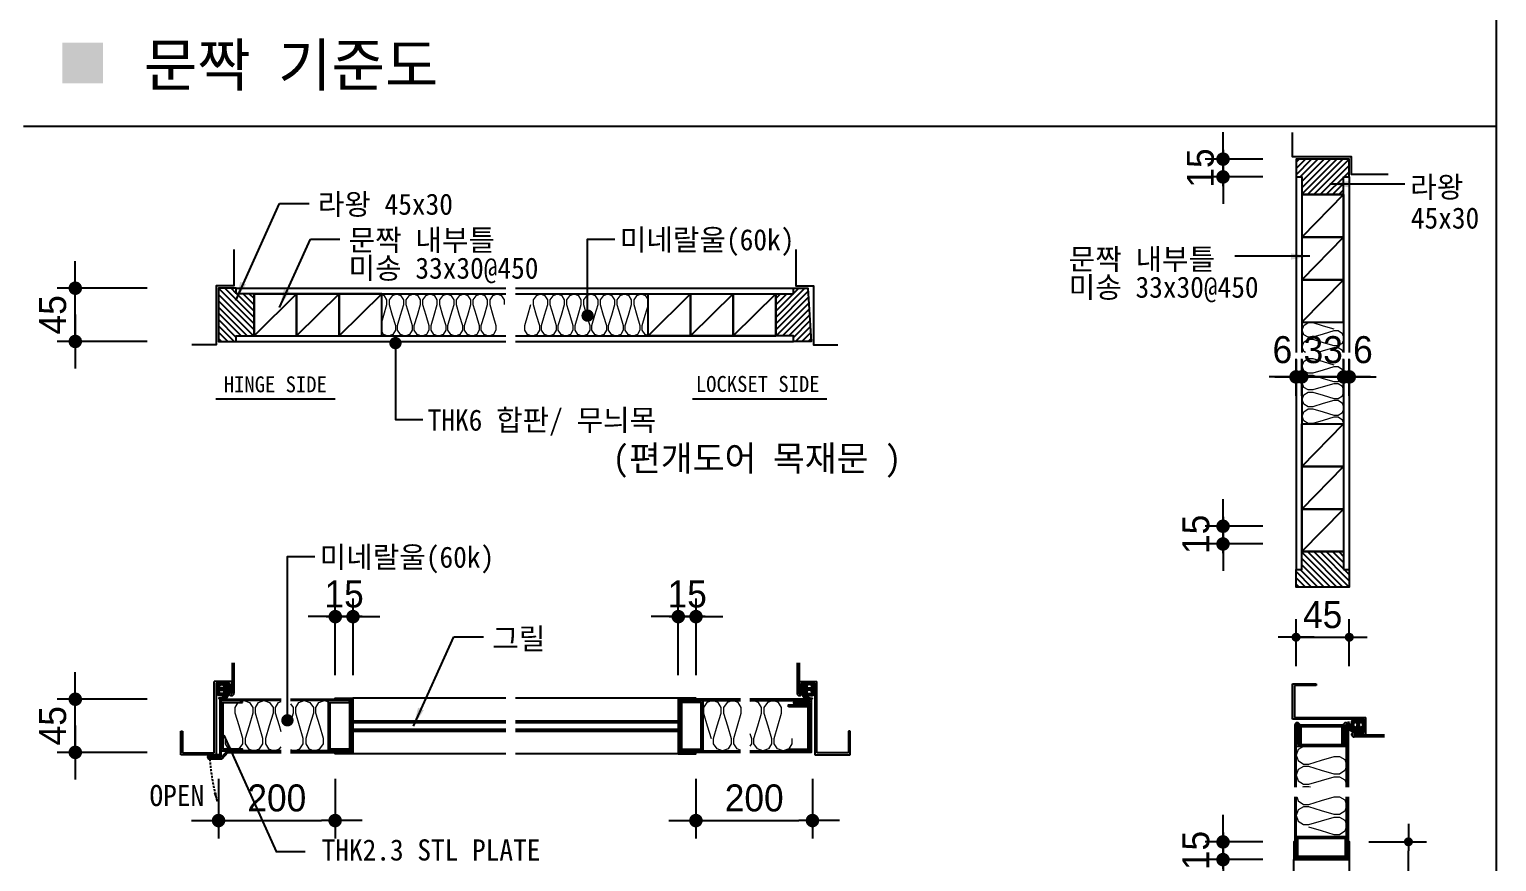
# Model space of a CAD drawing. Header units: millimetres. Extents: x 3752 to 81841, y 4485 to 53170.
# Drawn here: x 41507 to 57823, y 14170 to 23421 of the extents above; entities that cross this region are included whole.
import ezdxf
from ezdxf.enums import TextEntityAlignment as Align

# ---------------------------------------------------------------- set-up
doc = ezdxf.new("R2010")
doc.units = ezdxf.units.MM
doc.header["$LTSCALE"] = 50
doc.linetypes.add('DASHED', pattern=[0.75, 0.5, -0.25])
for name, color, linetype in [('A-DIMS', 7, 'Continuous'), ('A-DWXM-DOOR', 4, 'Continuous'), ('A-ELEV-LIN3', 8, 'Continuous'), ('A-MKXS-LEAD', 7, 'Continuous'), ('A-XXXX-HATC', 8, 'Continuous'), ('A-XXXX-STL', 3, 'Continuous'), ('A-XXXX-SYMB', 7, 'Continuous'), ('A-XXXX-TABL', 7, 'Continuous'), ('A-XXXX-TXT2', 3, 'Continuous')]:
    doc.layers.add(name, color=color, linetype=linetype)
doc.layers.add('A-XXXX-INSL2', color=8, linetype='Continuous', lineweight=18)
doc.styles.add('돋움', font='')
doc.styles.add('돋움3', font='', dxfattribs={"width": 0.8})
doc.styles.add('돋움체', font='')
doc.styles.get('돋움').set_extended_font_data('Dotum')
doc.styles.get('돋움3').set_extended_font_data('Dotum')
doc.styles.get('돋움체').set_extended_font_data('DotumChe')
doc.dimstyles.new('CDIM', dxfattribs={"dimscale": 100, "dimtxt": 3, "dimasz": 1, "dimexe": 2, "dimexo": 1, "dimgap": 1, "dimtad": 1, "dimdec": 0, "dimrnd": 0.5, "dimzin": 0, "dimdsep": 32, "dimtxsty": '돋움3', "dimblk1": '_CIDOT', "dimblk2": '_CIDOT', "dimsah": 1, "dimcen": 5.5, "dimclrd": 2, "dimclre": 2, "dimclrt": 7, "dimadec": 0, "dimazin": 0, "dimtfac": 1, "dimtdec": 0, "dimtix": 1, "dimtmove": 2, "dimatfit": 1, "dimldrblk": 'DOT', "dimfxl": 1, "dimtolj": 1, "dimtzin": 0, "dimlwd": -1, "dimarcsym": 0})

# ---------------------------------------------------------------- blocks, each defined once
blk = doc.blocks.new('GASKET')
h = blk.add_hatch()
h.set_pattern_fill('ANSI37', color=256, scale=50, style=0)
h.set_pattern_definition([(315, (-150937.963, 13942.2266), (-4.64038825, -4.64038825), []), (225, (-150937.963, 13942.2266), (-4.64038825, 4.64038825), [])])
h.paths.add_polyline_path([(99, -69, 0.470403), (133, 23, -0.379165), (99, -25, 0.267404), (102, 36, 0.292763), (92, 42), (10, 42, 0.414214), (-1, 31), (-1, -67, 0.443543), (11, -77)])
edge = h.paths.add_edge_path(flags=16)
edge.add_ellipse((76, -6), major_axis=(0, 22.8), ratio=0.667106, start_angle=0, end_angle=360, ccw=False)
edge = h.paths.add_edge_path(flags=16)
edge.add_ellipse((26, -6), major_axis=(0, 22.8), ratio=0.667106, start_angle=0, end_angle=360, ccw=False)
for p, q in [((-1, -67), (-1, 31)), ((10, 42), (92, 42)), ((99, -69), (11, -77))]:
    blk.add_line(p, q)
for centre, radius, start, end in [((10, 31), 10.5, 90, 180), ((92, 31), 10.5, 24.7276, 90), ((48, 8), 60.9, 327.0657, 26.9492), ((89, 18), 44.4, 283.0272, 6.087), ((78, -9), 63.3, 289.1222, 29.8919), ((10, -67), 10.5, 180, 275.6774)]:
    blk.add_arc(centre, radius, start, end)
at = {"extrusion": (0, 0, -1)}
for centre in [(26, -6), (76, -6)]:
    blk.add_ellipse(centre, major_axis=(0, 22.8), ratio=0.667106, start_param=3.141593, end_param=9.424778, dxfattribs=at)
blk = doc.blocks.new('_CIDOT')
at = {"color": 0, "linetype": 'ByBlock'}
blk.add_line((2, 0), (-1, 0), dxfattribs=at)
at = {"color": 0, "linetype": 'ByBlock', "const_width": 0.5}
blk.add_lwpolyline([(-0.25, 0, 1), (0.25, 0, 1)], format="xyb", close=True, dxfattribs=at)
blk = doc.blocks.new('*D140')
at = {"layer": 'A-DIMS', "transparency": 16777216}
for p, q in [((42018, 20694), (42018, 20844)), ((42018, 19952), (42018, 20544)), ((42018, 19802), (42018, 19652))]:
    blk.add_line(p, q, dxfattribs=at)
at = {"layer": 'A-DIMS', "lineweight": -2, "transparency": 16777216}
for p, q in [((42818, 20544), (41818, 20544)), ((42818, 19952), (41818, 19952))]:
    blk.add_line(p, q, dxfattribs=at)
at = {"layer": 'A-DIMS', "transparency": 16777216, "xscale": 150, "yscale": 150, "zscale": 150}
for p, rotation in [((42018, 20544), 270), ((42018, 19952), 90)]:
    blk.add_blockref('_CIDOT', p, dxfattribs=dict(at, rotation=rotation))
at = {"layer": 'A-DIMS', "color": 3, "transparency": 16777216, "insert": (41768, 20248), "char_height": 300, "attachment_point": 5, "rotation": 90, "style": '돋움'}
blk.add_mtext('\\A1;45', dxfattribs=at)
blk = doc.blocks.new('_Dot')
at = {"color": 0, "linetype": 'ByBlock', "lineweight": -2}
blk.add_line((-0.5, 0), (-1, 0), dxfattribs=at)
at = {"color": 0, "linetype": 'ByBlock', "const_width": 0.5}
blk.add_lwpolyline([(-0.25, 0, 1), (0.25, 0, 1)], format="xyb", close=True, dxfattribs=at)
blk = doc.blocks.new('*D141')
at = {"layer": 'A-DIMS', "transparency": 16777216}
for p, q in [((54780, 22129), (54780, 22279)), ((54780, 21781), (54780, 21979)), ((54780, 21631), (54780, 21481))]:
    blk.add_line(p, q, dxfattribs=at)
at = {"layer": 'A-DIMS', "lineweight": -2, "transparency": 16777216}
for p, q in [((55222, 21979), (54580, 21979)), ((55222, 21781), (54580, 21781))]:
    blk.add_line(p, q, dxfattribs=at)
at = {"layer": 'A-DIMS', "transparency": 16777216, "xscale": 150, "yscale": 150, "zscale": 150}
for p, rotation in [((54780, 21979), 270), ((54780, 21781), 90)]:
    blk.add_blockref('_CIDOT', p, dxfattribs=dict(at, rotation=rotation))
at = {"layer": 'A-DIMS', "color": 3, "transparency": 16777216, "insert": (54530, 21880), "char_height": 300, "attachment_point": 5, "rotation": 90, "style": '돋움'}
blk.add_mtext('\\A1;15', dxfattribs=at)
blk = doc.blocks.new('*D142')
at = {"layer": 'A-DIMS', "transparency": 16777216}
for p, q in [((54780, 18048), (54780, 18198)), ((54780, 17701), (54780, 17898)), ((54780, 17551), (54780, 17401))]:
    blk.add_line(p, q, dxfattribs=at)
at = {"layer": 'A-DIMS', "lineweight": -2, "transparency": 16777216}
for p, q in [((55222, 17898), (54580, 17898)), ((55222, 17701), (54580, 17701))]:
    blk.add_line(p, q, dxfattribs=at)
at = {"layer": 'A-DIMS', "transparency": 16777216, "xscale": 150, "yscale": 150, "zscale": 150}
for p, rotation in [((54780, 17898), 270), ((54780, 17701), 90)]:
    blk.add_blockref('_CIDOT', p, dxfattribs=dict(at, rotation=rotation))
at = {"layer": 'A-DIMS', "color": 3, "transparency": 16777216, "insert": (54479, 17808), "char_height": 300, "attachment_point": 5, "rotation": 90, "style": '돋움'}
blk.add_mtext('\\A1;15', dxfattribs=at)
blk = doc.blocks.new('*D143')
at = {"layer": 'A-DIMS', "lineweight": -2, "transparency": 16777216}
for p, q in [((56121, 19347), (56121, 19758)), ((56184, 19347), (56184, 19758))]:
    blk.add_line(p, q, dxfattribs=at)
at = {"layer": 'A-DIMS', "transparency": 16777216}
for p, q in [((55971, 19558), (55821, 19558)), ((56184, 19558), (56121, 19558)), ((56334, 19558), (56484, 19558))]:
    blk.add_line(p, q, dxfattribs=at)
at = {"layer": 'A-DIMS', "transparency": 16777216, "xscale": 150, "yscale": 150, "zscale": 150, "rotation": 180}
blk.add_blockref('_CIDOT', (56184, 19558), dxfattribs=at)
at = {"layer": 'A-DIMS', "transparency": 16777216, "xscale": 150, "yscale": 150, "zscale": 150}
blk.add_blockref('_CIDOT', (56121, 19558), dxfattribs=at)
at = {"layer": 'A-DIMS', "color": 3, "transparency": 16777216, "insert": (56336, 19859), "char_height": 300, "attachment_point": 5, "style": '돋움'}
blk.add_mtext('\\A1;6', dxfattribs=at)
blk = doc.blocks.new('*D144')
at = {"layer": 'A-DIMS', "lineweight": -2, "transparency": 16777216}
for p, q in [((55655, 19347), (55655, 19758)), ((56121, 19347), (56121, 19758))]:
    blk.add_line(p, q, dxfattribs=at)
at = {"layer": 'A-DIMS', "transparency": 16777216}
for p, q in [((55505, 19558), (55355, 19558)), ((56121, 19558), (55655, 19558)), ((56271, 19558), (56421, 19558))]:
    blk.add_line(p, q, dxfattribs=at)
at = {"layer": 'A-DIMS', "transparency": 16777216, "xscale": 150, "yscale": 150, "zscale": 150}
blk.add_blockref('_CIDOT', (55655, 19558), dxfattribs=at)
at = {"layer": 'A-DIMS', "transparency": 16777216, "xscale": 150, "yscale": 150, "zscale": 150, "rotation": 180}
blk.add_blockref('_CIDOT', (56121, 19558), dxfattribs=at)
at = {"layer": 'A-DIMS', "color": 3, "transparency": 16777216, "insert": (55894, 19859), "char_height": 300, "attachment_point": 5, "style": '돋움'}
blk.add_mtext('\\A1;33', dxfattribs=at)
blk = doc.blocks.new('*D145')
at = {"layer": 'A-DIMS', "lineweight": -2, "transparency": 16777216}
for p, q in [((55592, 19347), (55592, 19758)), ((55655, 19347), (55655, 19758))]:
    blk.add_line(p, q, dxfattribs=at)
at = {"layer": 'A-DIMS', "transparency": 16777216}
for p, q in [((55442, 19558), (55292, 19558)), ((55592, 19558), (55655, 19558)), ((55805, 19558), (55955, 19558))]:
    blk.add_line(p, q, dxfattribs=at)
at = {"layer": 'A-DIMS', "transparency": 16777216, "xscale": 150, "yscale": 150, "zscale": 150, "rotation": 180}
blk.add_blockref('_CIDOT', (55655, 19558), dxfattribs=at)
at = {"layer": 'A-DIMS', "transparency": 16777216, "xscale": 150, "yscale": 150, "zscale": 150}
blk.add_blockref('_CIDOT', (55592, 19558), dxfattribs=at)
at = {"layer": 'A-DIMS', "color": 3, "transparency": 16777216, "insert": (55440, 19859), "char_height": 300, "attachment_point": 5, "style": '돋움'}
blk.add_mtext('\\A1;6', dxfattribs=at)
blk = doc.blocks.new('*D149')
at = {"layer": 'A-DIMS', "transparency": 16777216}
for p, q in [((42018, 16125), (42018, 16275)), ((42018, 15384), (42018, 15975)), ((42018, 15234), (42018, 15084))]:
    blk.add_line(p, q, dxfattribs=at)
at = {"layer": 'A-DIMS', "lineweight": -2, "transparency": 16777216}
for p, q in [((42818, 15975), (41818, 15975)), ((42818, 15384), (41818, 15384))]:
    blk.add_line(p, q, dxfattribs=at)
at = {"layer": 'A-DIMS', "transparency": 16777216, "xscale": 150, "yscale": 150, "zscale": 150}
for p, rotation in [((42018, 15975), 270), ((42018, 15384), 90)]:
    blk.add_blockref('_CIDOT', p, dxfattribs=dict(at, rotation=rotation))
at = {"layer": 'A-DIMS', "color": 3, "transparency": 16777216, "insert": (41768, 15680), "char_height": 300, "attachment_point": 5, "rotation": 90, "style": '돋움'}
blk.add_mtext('\\A1;45', dxfattribs=at)
blk = doc.blocks.new('*D150')
at = {"layer": 'A-DIMS', "lineweight": -2, "transparency": 16777216}
for p, q in [((44909, 16241), (44909, 17093)), ((45106, 16241), (45106, 17093))]:
    blk.add_line(p, q, dxfattribs=at)
at = {"layer": 'A-DIMS', "transparency": 16777216}
for p, q in [((44759, 16893), (44609, 16893)), ((44909, 16893), (45106, 16893)), ((45256, 16893), (45406, 16893))]:
    blk.add_line(p, q, dxfattribs=at)
at = {"layer": 'A-DIMS', "transparency": 16777216, "xscale": 150, "yscale": 150, "zscale": 150}
blk.add_blockref('_CIDOT', (44909, 16893), dxfattribs=at)
at = {"layer": 'A-DIMS', "transparency": 16777216, "xscale": 150, "yscale": 150, "zscale": 150, "rotation": 180}
blk.add_blockref('_CIDOT', (45106, 16893), dxfattribs=at)
at = {"layer": 'A-DIMS', "color": 3, "transparency": 16777216, "insert": (45007, 17143), "char_height": 300, "attachment_point": 5, "style": '돋움'}
blk.add_mtext('\\A1;15', dxfattribs=at)
blk = doc.blocks.new('*D151')
at = {"layer": 'A-DIMS', "lineweight": -2, "transparency": 16777216}
for p, q in [((48723, 16241), (48723, 17093)), ((48920, 16241), (48920, 17093))]:
    blk.add_line(p, q, dxfattribs=at)
at = {"layer": 'A-DIMS', "transparency": 16777216}
for p, q in [((48573, 16893), (48423, 16893)), ((48723, 16893), (48920, 16893)), ((49070, 16893), (49220, 16893))]:
    blk.add_line(p, q, dxfattribs=at)
at = {"layer": 'A-DIMS', "transparency": 16777216, "xscale": 150, "yscale": 150, "zscale": 150}
blk.add_blockref('_CIDOT', (48723, 16893), dxfattribs=at)
at = {"layer": 'A-DIMS', "transparency": 16777216, "xscale": 150, "yscale": 150, "zscale": 150, "rotation": 180}
blk.add_blockref('_CIDOT', (48920, 16893), dxfattribs=at)
at = {"layer": 'A-DIMS', "color": 3, "transparency": 16777216, "insert": (48822, 17143), "char_height": 300, "attachment_point": 5, "style": '돋움'}
blk.add_mtext('\\A1;15', dxfattribs=at)
blk = doc.blocks.new('*D152')
at = {"layer": 'A-DIMS', "lineweight": -2, "transparency": 16777216}
for p, q in [((43611, 15089), (43611, 14426)), ((44907, 15089), (44907, 14426))]:
    blk.add_line(p, q, dxfattribs=at)
at = {"layer": 'A-DIMS', "transparency": 16777216}
blk.add_line((43761, 14626), (44757, 14626), dxfattribs=at)
at = {"layer": 'A-DIMS', "transparency": 16777216, "xscale": 150, "yscale": 150, "zscale": 150, "rotation": 180}
blk.add_blockref('_CIDOT', (43611, 14626), dxfattribs=at)
at = {"layer": 'A-DIMS', "transparency": 16777216, "xscale": 150, "yscale": 150, "zscale": 150}
blk.add_blockref('_CIDOT', (44907, 14626), dxfattribs=at)
at = {"layer": 'A-DIMS', "color": 3, "transparency": 16777216, "insert": (44259, 14876), "char_height": 300, "attachment_point": 5, "style": '돋움'}
blk.add_mtext('\\A1;200', dxfattribs=at)
blk = doc.blocks.new('*D153')
at = {"layer": 'A-DIMS', "lineweight": -2, "transparency": 16777216}
for p, q in [((48919, 15089), (48919, 14426)), ((50215, 15089), (50215, 14426))]:
    blk.add_line(p, q, dxfattribs=at)
at = {"layer": 'A-DIMS', "transparency": 16777216}
blk.add_line((49069, 14626), (50065, 14626), dxfattribs=at)
at = {"layer": 'A-DIMS', "transparency": 16777216, "xscale": 150, "yscale": 150, "zscale": 150, "rotation": 180}
blk.add_blockref('_CIDOT', (48919, 14626), dxfattribs=at)
at = {"layer": 'A-DIMS', "transparency": 16777216, "xscale": 150, "yscale": 150, "zscale": 150}
blk.add_blockref('_CIDOT', (50215, 14626), dxfattribs=at)
at = {"layer": 'A-DIMS', "color": 3, "transparency": 16777216, "insert": (49567, 14876), "char_height": 300, "attachment_point": 5, "style": '돋움'}
blk.add_mtext('\\A1;200', dxfattribs=at)
blk = doc.blocks.new('*D154')
at = {"layer": 'A-DIMS', "transparency": 16777216}
for p, q in [((54780, 14539), (54780, 14689)), ((54780, 14192), (54780, 14389)), ((54780, 14042), (54780, 13892))]:
    blk.add_line(p, q, dxfattribs=at)
at = {"layer": 'A-DIMS', "lineweight": -2, "transparency": 16777216}
for p, q in [((55222, 14389), (54580, 14389)), ((55222, 14192), (54580, 14192))]:
    blk.add_line(p, q, dxfattribs=at)
at = {"layer": 'A-DIMS', "transparency": 16777216, "xscale": 150, "yscale": 150, "zscale": 150}
for p, rotation in [((54780, 14389), 270), ((54780, 14192), 90)]:
    blk.add_blockref('_CIDOT', p, dxfattribs=dict(at, rotation=rotation))
at = {"layer": 'A-DIMS', "color": 3, "transparency": 16777216, "insert": (54479, 14293), "char_height": 300, "attachment_point": 5, "rotation": 90, "style": '돋움'}
blk.add_mtext('\\A1;15', dxfattribs=at)
blk = doc.blocks.new('*D156')
at = {"layer": 'A-DIMS', "lineweight": -2, "transparency": 16777216}
for p, q in [((56400, 14390), (57042, 14390)), ((56400, 12568), (57042, 12568))]:
    blk.add_line(p, q, dxfattribs=at)
at = {"layer": 'A-DIMS', "transparency": 16777216}
blk.add_line((56842, 12668), (56842, 14290), dxfattribs=at)
at = {"layer": 'A-DIMS', "transparency": 16777216, "xscale": 100, "yscale": 100, "zscale": 100}
for p, rotation in [((56842, 14390), 90), ((56842, 12568), 270)]:
    blk.add_blockref('_CIDOT', p, dxfattribs=dict(at, rotation=rotation))
at = {"layer": 'A-DIMS', "color": 3, "transparency": 16777216, "insert": (56592, 13479), "char_height": 300, "attachment_point": 5, "rotation": 90, "style": '돋움'}
blk.add_mtext('\\A1;300', dxfattribs=at)
blk = doc.blocks.new('*D161')
at = {"layer": 'A-DIMS', "lineweight": -2, "transparency": 16777216}
for p, q in [((55592, 16341), (55592, 16864)), ((56184, 16341), (56184, 16864))]:
    blk.add_line(p, q, dxfattribs=at)
at = {"layer": 'A-DIMS', "transparency": 16777216}
for p, q in [((55492, 16664), (55392, 16664)), ((55592, 16664), (56184, 16664)), ((56284, 16664), (56384, 16664))]:
    blk.add_line(p, q, dxfattribs=at)
at = {"layer": 'A-DIMS', "transparency": 16777216, "xscale": 100, "yscale": 100, "zscale": 100}
blk.add_blockref('_CIDOT', (55592, 16664), dxfattribs=at)
at = {"layer": 'A-DIMS', "transparency": 16777216, "xscale": 100, "yscale": 100, "zscale": 100, "rotation": 180}
blk.add_blockref('_CIDOT', (56184, 16664), dxfattribs=at)
at = {"layer": 'A-DIMS', "color": 3, "transparency": 16777216, "insert": (55888, 16914), "char_height": 300, "attachment_point": 5, "style": '돋움'}
blk.add_mtext('\\A1;45', dxfattribs=at)

msp = doc.modelspace()

# ---------------------------------------------------------------- linework, layer by layer
at = {"layer": 'A-DWXM-DOOR'}
for p, q in [((55592.2, 21781.4), (55592.2, 19829.7)), ((56183.6, 21781.4), (56183.6, 19829.7)), ((55655.3, 21584.2), (55655.3, 19829.7)), ((56120.5, 21584.2), (56120.5, 19829.7)), ((43808.3, 20543.5), (46806.1, 20543.5)), ((44005.4, 20480.5), (46806.1, 20480.5)), ((46911.2, 20543.5), (50004, 20543.5)), ((46911.2, 20480.5), (49806.9, 20480.5)), ((43808.3, 19952.1), (46806.1, 19952.1)), ((44005.4, 20015.2), (46806.1, 20015.2)), ((46911.2, 20015.2), (49806.9, 20015.2)), ((46911.2, 19952.1), (50004, 19952.1)), ((55592.2, 19752.5), (55592.2, 17418.3)), ((55655.3, 19752.5), (55655.3, 17615.5)), ((56120.5, 19752.5), (56120.5, 17615.5)), ((56183.6, 19752.5), (56183.6, 17418.3)), ((43761, 16380.3), (43761, 16042.6)), ((43782, 16380.3), (43782, 16042.7)), ((50044.4, 16380.3), (50044.4, 16042.7)), ((50065.5, 16380.3), (50065.5, 16042.6)), ((43749, 16172.6), (43563.8, 16172.6)), ((43563.8, 15378.8), (43563.8, 16172.6)), ((43584.8, 16152.9), (43584.8, 15357.7)), ((43725.9, 16152.9), (43584.8, 16152.9)), ((43759.4, 16161.1), (43747.6, 16042.5)), ((50067, 16161.1), (50078.8, 16042.5)), ((50077.4, 16172.6), (50262.6, 16172.6)), ((50100.6, 16152.9), (50241.6, 16152.9)), ((50241.6, 16152.9), (50241.6, 15357.7)), ((50262.6, 15378.8), (50262.6, 16172.6)), ((43736.3, 16141.3), (43726.5, 16042.5)), ((50090.1, 16141.3), (50100, 16042.5)), ((55552.7, 15752.5), (55552.7, 16146.8)), ((55552.7, 16146.8), (55815.6, 16146.8)), ((55815.6, 16125.8), (55573.8, 16125.8)), ((55573.8, 16125.8), (55573.8, 15773.5)), ((55815.6, 16146.8), (55815.6, 16125.8)), ((43624.3, 15975.5), (44306.8, 15975.5)), ((44306.8, 15959.7), (43640, 15959.7)), ((43640, 15326.2), (43640, 15959.7)), ((44411.9, 15975.5), (45087.4, 15975.5)), ((45087.4, 15959.7), (44411.9, 15959.7)), ((49414.5, 15975.5), (48739, 15975.5)), ((48739, 15959.7), (49414.5, 15959.7)), ((50202.2, 15975.5), (49519.6, 15975.5)), ((49519.6, 15959.7), (50186.4, 15959.7)), ((50028.7, 15943.9), (50186.4, 15943.9)), ((50028.7, 15928.1), (50202.2, 15928.1)), ((50028.7, 15912.4), (50186.4, 15912.4)), ((50186.4, 15943.9), (50186.4, 15959.7)), ((50186.4, 15399.8), (50186.4, 15912.4)), ((45103.2, 15736), (46806.1, 15736)), ((45103.2, 15715), (46806.1, 15715)), ((46911.2, 15736), (48723.3, 15736)), ((46911.2, 15715), (48723.3, 15715)), ((56347.9, 15752.5), (55552.7, 15752.5)), ((55573.8, 15773.5), (56367.6, 15773.5)), ((55579, 15686.8), (55579, 14996.4)), ((55594.8, 14996.4), (55594.8, 15686.8)), ((55615.8, 15471.3), (55615.8, 15686.8)), ((55631.6, 15686.8), (55631.6, 15471.3)), ((56117.9, 15686.8), (56117.9, 15471.3)), ((56133.7, 15471.3), (56133.7, 15686.8)), ((56154.7, 14996.4), (56154.7, 15686.8)), ((56170.5, 15686.8), (56170.5, 14996.4)), ((56347.9, 15611.5), (56347.9, 15752.5)), ((56367.6, 15588.4), (56367.6, 15773.5)), ((43190.5, 15357.7), (43190.5, 15620.6)), ((43190.5, 15620.6), (43211.6, 15620.6)), ((43211.6, 15620.6), (43211.6, 15378.8)), ((45103.2, 15641.9), (46806.1, 15641.9)), ((45103.2, 15620.8), (46806.1, 15620.8)), ((46911.2, 15641.9), (48723.3, 15641.9)), ((46911.2, 15620.8), (48723.3, 15620.8)), ((50614.9, 15620.6), (50614.9, 15378.8)), ((50635.9, 15620.6), (50614.9, 15620.6)), ((50635.9, 15357.7), (50635.9, 15620.6)), ((56336.4, 15601), (56237.5, 15610.9)), ((56356.1, 15577.9), (56237.5, 15589.8)), ((56575.3, 15576.4), (56237.6, 15576.4)), ((56575.3, 15555.4), (56237.7, 15555.4)), ((43624.3, 15357.7), (43190.5, 15357.7)), ((43211.6, 15378.8), (43563.8, 15378.8)), ((43705.3, 15399.8), (43640, 15326.2)), ((43712.4, 15384), (43647.1, 15310.4)), ((44306.8, 15399.8), (43705.3, 15399.8)), ((43712.4, 15384), (44306.8, 15384)), ((45087.4, 15399.8), (44411.9, 15399.8)), ((44411.9, 15384), (45087.4, 15384)), ((48739, 15399.8), (49414.5, 15399.8)), ((49519.6, 15399.8), (50186.4, 15399.8)), ((50241.6, 15357.7), (50635.9, 15357.7)), ((50614.9, 15378.8), (50262.6, 15378.8)), ((43640, 15326.2), (43511.8, 15326.2)), ((43647.1, 15310.4), (43513.1, 15310.4)), ((55579, 14891.3), (55579, 14230)), ((55594.8, 14230), (55594.8, 14891.3)), ((56154.7, 14230), (56154.7, 14891.3)), ((56170.5, 14891.3), (56170.5, 14230))]:
    msp.add_line(p, q, dxfattribs=at)
for points in [[(56614.7, 21807.6), (56209.9, 21807.6), (56209.9, 22004.8), (55552.7, 22004.8), (55552.7, 22275.7)], [(43782, 20974.6), (43782, 20569.8), (43584.8, 20569.8), (43584.8, 19912.7), (43313.9, 19912.7)], [(50030.3, 20974.6), (50030.3, 20569.8), (50227.4, 20569.8), (50227.4, 19912.7), (50498.4, 19912.7)], [(43624.3, 15975.5), (43624.3, 15342), (43513.1, 15342)], [(50202.2, 15975.5), (50202.2, 15384), (49519.6, 15384)], [(49414.5, 15384), (48739, 15384)]]:
    msp.add_lwpolyline(points, dxfattribs=at)
for points in [[(56120.5, 21781.4), (56183.6, 21781.4), (56183.6, 21978.5), (55592.2, 21978.5), (55592.2, 21781.4), (55655.3, 21781.4), (55655.3, 21584.2), (56120.5, 21584.2)], [(55655.3, 21584.2), (55655.3, 21111), (56120.5, 21111), (56120.5, 21584.2)], [(55655.3, 21111), (55655.3, 20637.9), (56120.5, 20637.9), (56120.5, 21111)], [(55655.3, 20637.9), (55655.3, 20164.7), (56120.5, 20164.7), (56120.5, 20637.9)], [(43808.3, 20480.5), (43808.3, 20543.5), (43611.1, 20543.5), (43611.1, 19952.1), (43808.3, 19952.1), (43808.3, 20015.2), (44005.4, 20015.2), (44005.4, 20480.5)], [(44005.4, 20015.2), (44478.6, 20015.2), (44478.6, 20480.5), (44005.4, 20480.5)], [(44478.6, 20015.2), (44951.8, 20015.2), (44951.8, 20480.5), (44478.6, 20480.5)], [(44951.8, 20015.2), (45424.9, 20015.2), (45424.9, 20480.5), (44951.8, 20480.5)], [(48860.5, 20015.2), (48387.4, 20015.2), (48387.4, 20480.5), (48860.5, 20480.5)], [(49333.7, 20015.2), (48860.5, 20015.2), (48860.5, 20480.5), (49333.7, 20480.5)], [(49806.9, 20015.2), (49333.7, 20015.2), (49333.7, 20480.5), (49806.9, 20480.5)], [(50004, 20480.5), (50004, 20543.5), (50161.7, 20543.5), (50201.2, 19952.1), (50004, 19952.1), (50004, 20015.2), (49806.9, 20015.2), (49806.9, 20480.5)], [(55655.3, 18561.8), (55655.3, 19034.9), (56120.5, 19034.9), (56120.5, 18561.8)], [(55655.3, 18088.6), (55655.3, 18561.8), (56120.5, 18561.8), (56120.5, 18088.6)], [(55655.3, 17615.5), (55655.3, 18088.6), (56120.5, 18088.6), (56120.5, 17615.5)], [(56120.5, 17418.3), (56183.6, 17418.3), (56183.6, 17221.2), (55592.2, 17221.2), (55592.2, 17418.3), (55655.3, 17418.3), (55655.3, 17615.5), (56120.5, 17615.5)], [(44907.3, 15975.5), (44907.3, 15987.3), (45103.2, 15987.3), (45103.2, 15369.6), (44907.3, 15369.6), (44907.3, 15384), (45087.4, 15384), (45087.4, 15975.5)], [(48919.1, 15975.5), (48919.1, 15987.3), (48723.3, 15987.3), (48723.3, 15369.6), (48919.1, 15369.6), (48919.1, 15384), (48739, 15384), (48739, 15975.5)], [(55579, 14389), (55567.2, 14389), (55567.2, 14193.2), (56184.9, 14193.2), (56184.9, 14389), (56170.5, 14389), (56170.5, 14208.9), (55579, 14208.9)]]:
    msp.add_lwpolyline(points, close=True, dxfattribs=at)
for centre, radius, start, end in [((43725.9, 16142.4), 10.5, 354.29645, 90), ((43749, 16162.1), 10.5, 354.29645, 90), ((50077.5, 16162.1), 10.5, 90, 185.70355), ((50100.6, 16142.4), 10.5, 90, 185.70355), ((43754.2, 16042.7), 27.8, 180.32738, 359.99999), ((43754.3, 16042.6), 6.68, 180.95652, 0.44556), ((50072.2, 16042.7), 27.8, 180.00001, 359.67262), ((50072.2, 16042.6), 6.68, 179.55444, 359.04348), ((50028.7, 15936), 23.7, 90, 270), ((50028.7, 15936), 7.89, 90, 270), ((55605.3, 15686.8), 26.3, 0, 180), ((55605.3, 15686.8), 10.5, 0, 180), ((56144.2, 15686.8), 26.3, 0, 180), ((56157.3, 15686.8), 10.5, 0, 180), ((56237.7, 15583.1), 27.8, 90.32738, 269.99999), ((56237.6, 15583.1), 6.68, 90.95652, 270.44556), ((56337.4, 15611.5), 10.5, 264.29645, 0), ((56357.1, 15588.4), 10.5, 264.29645, 0), ((43513.1, 15334.1), 23.7, 90, 270), ((43513.1, 15334.1), 7.89, 90, 270)]:
    msp.add_arc(centre, radius, start, end, dxfattribs=at)
at = {"layer": 'A-ELEV-LIN3'}
for p, q in [((46806.1, 15987.3), (45104.5, 15987.3)), ((48723.3, 15987.3), (46911.2, 15987.3)), ((46806.1, 15369.6), (45104.5, 15369.6)), ((48723.3, 15369.6), (46911.2, 15369.6))]:
    msp.add_line(p, q, dxfattribs=at)
for points in [[(55567.2, 12763.8), (55567.2, 14193.2)], [(56184.9, 12763.8), (56184.9, 14193.2)]]:
    msp.add_lwpolyline(points, dxfattribs=at)
at = {"layer": 'A-MKXS-LEAD'}
for p, q in [((55967.6, 21704.5, 0), (56802.5, 21704.5, 0)), ((43802.5, 20408.9, 0), (44290, 21486.8, 0)), ((44290, 21486.8, 0), (44618.9, 21486.8, 0)), ((44288.2, 20328, 0), (44632.3, 21088.7, 0)), ((44632.3, 21088.7, 0), (44961.1, 21088.7, 0)), ((55745.3, 20900.7, 0), (54910.4, 20900.7, 0)), ((45779.2, 15675.7, 0), (46228, 16667.8, 0)), ((46228, 16667.8, 0), (46556.8, 16667.8, 0)), ((43668.3, 15573.7, 0), (44252.1, 14283.1, 0)), ((44247, 14283.1, 0), (44575.9, 14283.1, 0))]:
    msp.add_line(p, q, dxfattribs=at)
for points in [[(47714.6, 20252.3), (47714.6, 21088.7), (48017.9, 21088.7)], [(45578.3, 19920.5), (45578.3, 19084.1), (45881.6, 19084.1)], [(44376.8, 15753.9), (44376.8, 17560.4), (44680, 17560.4)]]:
    msp.add_lwpolyline(points, dxfattribs=at)
at = {"layer": 'A-MKXS-LEAD', "const_width": 68.5}
for points in [[(47680.4, 20239.2, 1), (47748.8, 20239.2, 1)], [(45544.1, 19933.6, -1), (45612.6, 19933.6, -1)], [(44342.5, 15740.7, 1), (44411, 15740.7, 1)]]:
    msp.add_lwpolyline(points, format="xyb", close=True, dxfattribs=at)
at = {"layer": 'A-MKXS-LEAD'}
for points in [[(56175.3, 21665.4, 0), (56176.7, 21734.8, 0), (55967.6, 21704.5, 0)], [(55537.6, 20861.5, 0), (55536.1, 20931, 0), (55745.3, 20900.7, 0)], [(43852.4, 20614.3, 0), (43916.3, 20587, 0), (43802.5, 20408.9, 0)], [(44338.1, 20533.4, 0), (44402, 20506.1, 0), (44288.2, 20328, 0)], [(45829.1, 15881.1, 0), (45893, 15853.8, 0), (45779.2, 15675.7, 0)], [(43718.3, 15368.3, 0), (43782.2, 15395.6, 0), (43668.3, 15573.7, 0)]]:
    msp.add_solid(points, dxfattribs=at)
at = {"layer": 'A-XXXX-HATC'}
for p, q in [((55592.2, 21875), (55695.7, 21978.5)), ((55592.2, 21944.7), (55626, 21978.5)), ((55592.2, 21805.3), (55765.4, 21978.5)), ((55638, 21781.4), (55835.1, 21978.5)), ((55655.3, 21589.6), (56044.2, 21978.5)), ((55655.3, 21659.3), (55974.5, 21978.5)), ((55655.3, 21729), (55904.8, 21978.5)), ((55719.6, 21584.2), (56113.9, 21978.5)), ((55789.3, 21584.2), (56183.6, 21978.5)), ((55859, 21584.2), (56183.6, 21908.8)), ((55928.7, 21584.2), (56120.5, 21776)), ((55998.4, 21584.2), (56120.5, 21706.3)), ((56125.9, 21781.4), (56183.6, 21839.1)), ((56120.5, 21584.2), (55655.3, 21111)), ((56068.1, 21584.2), (56120.5, 21636.6)), ((56120.5, 21111), (55655.3, 20637.9)), ((56120.5, 20637.9), (55655.3, 20164.7)), ((44005.4, 20149.2), (43611.1, 20543.5)), ((44005.4, 20079.5), (43611.1, 20473.8)), ((44000.1, 20015.2), (43611.1, 20404.1)), ((44005.4, 20219), (43680.8, 20543.5)), ((43808.3, 20485.8), (43750.5, 20543.5)), ((44005.4, 20288.7), (43813.6, 20480.5)), ((44005.4, 20358.4), (43883.3, 20480.5)), ((44005.4, 20428.1), (43953, 20480.5)), ((44478.6, 20480.5), (44005.4, 20015.2)), ((44951.8, 20480.5), (44478.6, 20015.2)), ((45424.9, 20480.5), (44951.8, 20015.2)), ((48860.5, 20480.5), (48387.4, 20015.2)), ((49333.7, 20480.5), (48860.5, 20015.2)), ((49806.9, 20480.5), (49333.7, 20015.2)), ((49806.9, 20219), (50131.5, 20543.5)), ((49806.9, 20149.2), (50164.2, 20506.6)), ((49806.9, 20428.1), (49859.3, 20480.5)), ((49806.9, 20358.4), (49929, 20480.5)), ((49806.9, 20288.7), (49998.7, 20480.5)), ((49806.9, 20079.5), (50168.5, 20441.2)), ((50004, 20485.8), (50061.7, 20543.5)), ((43930.4, 20015.2), (43611.1, 20334.4)), ((43860.7, 20015.2), (43611.1, 20264.7)), ((49812.2, 20015.2), (50172.9, 20375.9)), ((49881.9, 20015.2), (50177.3, 20310.5)), ((49951.6, 20015.2), (50181.6, 20245.2)), ((43808.3, 19997.9), (43611.1, 20195)), ((43784.4, 19952.1), (43611.1, 20125.3)), ((50004, 19997.9), (50186, 20179.8)), ((50027.9, 19952.1), (50190.3, 20114.5)), ((43714.7, 19952.1), (43611.1, 20055.6)), ((43645, 19952.1), (43611.1, 19985.9)), ((50097.6, 19952.1), (50194.7, 20049.2)), ((50167.3, 19952.1), (50199, 19983.8)), ((55655.3, 18561.8), (56120.5, 19034.9)), ((55655.3, 18088.6), (56120.5, 18561.8)), ((55655.3, 17615.5), (56120.5, 18088.6)), ((55655.3, 17610.1), (56044.2, 17221.2)), ((55655.3, 17540.4), (55974.5, 17221.2)), ((55655.3, 17470.7), (55904.8, 17221.2)), ((55719.6, 17615.5), (56113.9, 17221.2)), ((55789.3, 17615.5), (56183.6, 17221.2)), ((55859, 17615.5), (56183.6, 17290.9)), ((55928.7, 17615.5), (56120.5, 17423.6)), ((55998.4, 17615.5), (56120.5, 17493.4)), ((56068.1, 17615.5), (56120.5, 17563.1)), ((55592.2, 17394.4), (55765.4, 17221.2)), ((55592.2, 17324.7), (55695.7, 17221.2)), ((55638, 17418.3), (55835.1, 17221.2)), ((56125.9, 17418.3), (56183.6, 17360.6)), ((55592.2, 17255), (55626, 17221.2))]:
    msp.add_line(p, q, dxfattribs=at)
at = {"layer": 'A-XXXX-INSL2'}
for points in [[(45670.5, 20361.8), (45670.5, 20413.1), (45642.5, 20459.7), (45591.2, 20478.4), (45539.9, 20459.7), (45507.3, 20413.1), (45507.3, 20361.8), (45542.3, 20245.3), (45577.2, 20128.8), (45577.2, 20077.5), (45549.3, 20030.9), (45498, 20012.3), (45446.7, 20030.9), (45424.9, 20062.1)], [(45484, 20361.8), (45484, 20413.1), (45456, 20459.7), (45424.9, 20471.1)], [(45856.9, 20361.8), (45856.9, 20413.1), (45828.9, 20459.7), (45777.7, 20478.4), (45726.4, 20459.7), (45693.8, 20413.1), (45693.8, 20361.8), (45728.7, 20245.3), (45763.7, 20128.8), (45763.7, 20077.5), (45735.7, 20030.9), (45684.4, 20012.3), (45633.2, 20030.9), (45600.5, 20077.5), (45600.5, 20128.8), (45635.5, 20245.3), (45670.5, 20361.8)], [(46043.3, 20361.8), (46043.3, 20413.1), (46015.4, 20459.7), (45964.1, 20478.4), (45912.8, 20459.7), (45880.2, 20413.1), (45880.2, 20361.8), (45915.2, 20245.3), (45950.1, 20128.8), (45950.1, 20077.5), (45922.2, 20030.9), (45870.9, 20012.3), (45819.6, 20030.9), (45787, 20077.5), (45787, 20128.8), (45821.9, 20245.3), (45856.9, 20361.8)], [(46229.8, 20361.8), (46229.8, 20413.1), (46201.8, 20459.7), (46150.6, 20478.4), (46099.3, 20459.7), (46066.7, 20413.1), (46066.7, 20361.8), (46101.6, 20245.3), (46136.6, 20128.8), (46136.6, 20077.5), (46108.6, 20030.9), (46057.3, 20012.3), (46006.1, 20030.9), (45973.4, 20077.5), (45973.4, 20128.8), (46008.4, 20245.3), (46043.3, 20361.8)], [(46416.2, 20361.8), (46416.2, 20413.1), (46388.3, 20459.7), (46337, 20478.4), (46285.7, 20459.7), (46253.1, 20413.1), (46253.1, 20361.8), (46288.1, 20245.3), (46323, 20128.8), (46323, 20077.5), (46295.1, 20030.9), (46243.8, 20012.3), (46192.5, 20030.9), (46159.9, 20077.5), (46159.9, 20128.8), (46194.8, 20245.3), (46229.8, 20361.8)], [(46602.7, 20361.8), (46602.7, 20413.1), (46574.7, 20459.7), (46523.4, 20478.4), (46472.2, 20459.7), (46439.5, 20413.1), (46439.5, 20361.8), (46474.5, 20245.3), (46509.5, 20128.8), (46509.5, 20077.5), (46481.5, 20030.9), (46430.2, 20012.3), (46379, 20030.9), (46346.3, 20077.5), (46346.3, 20128.8), (46381.3, 20245.3), (46416.2, 20361.8)], [(46789.1, 20361.8), (46789.1, 20413.1), (46761.2, 20459.7), (46709.9, 20478.4), (46658.6, 20459.7), (46626, 20413.1), (46626, 20361.8), (46661, 20245.3), (46695.9, 20128.8), (46695.9, 20077.5), (46667.9, 20030.9), (46616.7, 20012.3), (46565.4, 20030.9), (46532.8, 20077.5), (46532.8, 20128.8), (46567.7, 20245.3), (46602.7, 20361.8)], [(47271.7, 20361.8), (47271.7, 20413.1), (47243.7, 20459.7), (47192.5, 20478.4), (47141.2, 20459.7), (47108.6, 20413.1), (47108.6, 20361.8), (47143.5, 20245.3), (47178.5, 20128.8), (47178.5, 20077.5), (47150.5, 20030.9), (47099.2, 20012.3), (47048, 20030.9), (47015.3, 20077.5), (47015.3, 20128.8), (47050.3, 20245.3), (47085.2, 20361.8)], [(47458.1, 20361.8), (47458.1, 20413.1), (47430.2, 20459.7), (47378.9, 20478.4), (47327.6, 20459.7), (47295, 20413.1), (47295, 20361.8), (47330, 20245.3), (47364.9, 20128.8), (47364.9, 20077.5), (47337, 20030.9), (47285.7, 20012.3), (47234.4, 20030.9), (47201.8, 20077.5), (47201.8, 20128.8), (47236.7, 20245.3), (47271.7, 20361.8)], [(47644.6, 20361.8), (47644.6, 20413.1), (47616.6, 20459.7), (47565.3, 20478.4), (47514.1, 20459.7), (47481.4, 20413.1), (47481.4, 20361.8), (47516.4, 20245.3), (47551.4, 20128.8), (47551.4, 20077.5), (47523.4, 20030.9), (47472.1, 20012.3), (47420.9, 20030.9), (47388.2, 20077.5), (47388.2, 20128.8), (47423.2, 20245.3), (47458.1, 20361.8)], [(47831, 20361.8), (47831, 20413.1), (47803.1, 20459.7), (47751.8, 20478.4), (47700.5, 20459.7), (47667.9, 20413.1), (47667.9, 20361.8), (47702.9, 20245.3), (47737.8, 20128.8), (47737.8, 20077.5), (47709.8, 20030.9), (47658.6, 20012.3), (47607.3, 20030.9), (47574.7, 20077.5), (47574.7, 20128.8), (47609.6, 20245.3), (47644.6, 20361.8)], [(48017.5, 20361.8), (48017.5, 20413.1), (47989.5, 20459.7), (47938.2, 20478.4), (47887, 20459.7), (47854.3, 20413.1), (47854.3, 20361.8), (47889.3, 20245.3), (47924.3, 20128.8), (47924.3, 20077.5), (47896.3, 20030.9), (47845, 20012.3), (47793.7, 20030.9), (47761.1, 20077.5), (47761.1, 20128.8), (47796.1, 20245.3), (47831, 20361.8)], [(48203.9, 20361.8), (48203.9, 20413.1), (48176, 20459.7), (48124.7, 20478.4), (48073.4, 20459.7), (48040.8, 20413.1), (48040.8, 20361.8), (48075.7, 20245.3), (48110.7, 20128.8), (48110.7, 20077.5), (48082.7, 20030.9), (48031.5, 20012.3), (47980.2, 20030.9), (47947.6, 20077.5), (47947.6, 20128.8), (47982.5, 20245.3), (48017.5, 20361.8)], [(48390.4, 20361.8), (48390.4, 20413.1), (48362.4, 20459.7), (48311.1, 20478.4), (48259.9, 20459.7), (48227.2, 20413.1), (48227.2, 20361.8), (48262.2, 20245.3), (48297.1, 20128.8), (48297.1, 20077.5), (48269.2, 20030.9), (48217.9, 20012.3), (48166.6, 20030.9), (48134, 20077.5), (48134, 20128.8), (48169, 20245.3), (48203.9, 20361.8)], [(45424.9, 20164.9), (45449.1, 20245.3), (45484, 20361.8)], [(48412.4, 20015.2), (48404.4, 20012.3), (48353.1, 20030.9), (48320.5, 20077.5), (48320.5, 20128.8), (48355.4, 20245.3), (48390.4, 20361.8)], [(56010.5, 19906.1), (56061.7, 19906.1), (56108.3, 19934), (56127, 19985.3), (56108.3, 20036.6), (56061.7, 20069.2), (56010.5, 20069.2), (55893.9, 20034.2), (55777.4, 19999.3), (55726.1, 19999.3), (55679.5, 20027.3), (55660.9, 20078.5), (55679.5, 20129.8), (55726.1, 20162.4), (55777.4, 20162.4), (55893.9, 20127.5), (56010.5, 20092.5)], [(55698.1, 19829.7), (55679.5, 19840.8), (55660.9, 19892.1), (55679.5, 19943.3), (55726.1, 19976), (55777.4, 19976), (55893.9, 19941), (56010.5, 19906.1)], [(56010.5, 19506.1), (56061.7, 19506.1), (56108.3, 19534.1), (56127, 19585.4), (56108.3, 19636.6), (56061.7, 19669.3), (56010.5, 19669.3), (55893.9, 19634.3), (55777.4, 19599.3), (55726.1, 19599.3), (55679.5, 19627.3), (55660.9, 19678.6), (55679.5, 19729.9), (55726.1, 19762.5), (55777.4, 19762.5), (55893.9, 19727.5), (56010.5, 19692.6)], [(56115.8, 19829.7), (56108.3, 19850.1), (56061.7, 19882.8), (56010.5, 19882.8), (55893.9, 19847.8), (55833.5, 19829.7)], [(56010.5, 19319.7), (56061.7, 19319.7), (56108.3, 19347.6), (56127, 19398.9), (56108.3, 19450.2), (56061.7, 19482.8), (56010.5, 19482.8), (55893.9, 19447.9), (55777.4, 19412.9), (55726.1, 19412.9), (55679.5, 19440.9), (55660.9, 19492.1), (55679.5, 19543.4), (55726.1, 19576), (55777.4, 19576), (55893.9, 19541.1), (56010.5, 19506.1)], [(56010.5, 19133.2), (56061.7, 19133.2), (56108.3, 19161.2), (56127, 19212.5), (56108.3, 19263.7), (56061.7, 19296.4), (56010.5, 19296.4), (55893.9, 19261.4), (55777.4, 19226.5), (55726.1, 19226.5), (55679.5, 19254.4), (55660.9, 19305.7), (55679.5, 19357), (55726.1, 19389.6), (55777.4, 19389.6), (55893.9, 19354.6), (56010.5, 19319.7)], [(56120.5, 19008.3), (56127, 19026), (56108.3, 19077.3), (56061.7, 19109.9), (56010.5, 19109.9), (55893.9, 19075), (55777.4, 19040), (55726.1, 19040), (55679.5, 19068), (55660.9, 19119.3), (55679.5, 19170.5), (55726.1, 19203.2), (55777.4, 19203.2), (55893.9, 19168.2), (56010.5, 19133.2)], [(43684.3, 15540), (43684.3, 15478.3), (43717.9, 15422.2), (43779.6, 15399.8), (43841.3, 15422.2), (43880.5, 15478.3), (43880.5, 15540), (43838.5, 15680.1), (43796.4, 15820.3), (43796.4, 15882), (43830, 15938.1), (43891.7, 15960.5), (43953.4, 15938.1), (43992.7, 15882), (43992.7, 15820.3), (43950.6, 15680.1), (43908.5, 15540)], [(43908.5, 15540), (43908.5, 15478.3), (43942.2, 15422.2), (44003.9, 15399.8), (44065.5, 15422.2), (44104.8, 15478.3), (44104.8, 15540), (44062.7, 15680.1), (44020.7, 15820.3), (44020.7, 15882), (44054.3, 15938.1), (44116, 15960.5), (44177.7, 15938.1), (44216.9, 15882), (44216.9, 15820.3), (44174.9, 15680.1), (44132.8, 15540)], [(44306.8, 15614.2), (44287, 15680.1), (44245, 15820.3), (44245, 15882), (44278.6, 15938.1), (44306.8, 15948.3)], [(44411.9, 15414.5), (44452.4, 15399.8), (44514.1, 15422.2), (44553.4, 15478.3), (44553.4, 15540), (44511.3, 15680.1), (44469.2, 15820.3), (44469.2, 15882), (44502.9, 15938.1), (44564.6, 15960.5), (44626.2, 15938.1), (44665.5, 15882), (44665.5, 15820.3), (44623.4, 15680.1), (44581.4, 15540)], [(44411.9, 15923.8), (44441.2, 15882), (44441.2, 15820.3), (44411.9, 15722.7)], [(44581.4, 15540), (44581.4, 15478.3), (44615, 15422.2), (44676.7, 15399.8), (44738.4, 15422.2), (44777.6, 15478.3), (44777.6, 15540), (44735.6, 15680.1), (44693.5, 15820.3), (44693.5, 15882), (44727.2, 15938.1), (44788.8, 15960.5), (44829.8, 15945.6)], [(49311.3, 15540), (49311.3, 15478.3), (49277.7, 15422.2), (49216, 15399.8), (49154.3, 15422.2), (49115.1, 15478.3), (49115.1, 15540), (49157.1, 15680.1), (49199.2, 15820.3), (49199.2, 15882), (49165.6, 15938.1), (49103.9, 15960.5), (49042.2, 15938.1), (49003, 15882), (49003, 15820.3), (49045, 15680.1), (49087.1, 15540)], [(49414.5, 15409.2), (49378.6, 15422.2), (49339.4, 15478.3), (49339.4, 15540), (49381.4, 15680.1), (49423.5, 15820.3), (49423.5, 15882), (49389.8, 15938.1), (49328.2, 15960.5), (49266.5, 15938.1), (49227.2, 15882), (49227.2, 15820.3), (49269.3, 15680.1), (49311.3, 15540)], [(49759.9, 15540), (49759.9, 15478.3), (49726.3, 15422.2), (49664.6, 15399.8), (49602.9, 15422.2), (49563.7, 15478.3), (49563.7, 15540), (49605.7, 15680.1), (49647.8, 15820.3), (49647.8, 15882), (49614.1, 15938.1), (49552.4, 15960.5), (49519.6, 15948.6)], [(49984.2, 15540), (49984.2, 15478.3), (49950.5, 15422.2), (49888.9, 15399.8), (49827.2, 15422.2), (49787.9, 15478.3), (49787.9, 15540), (49830, 15680.1), (49872, 15820.3), (49872, 15882), (49838.4, 15938.1), (49776.7, 15960.5), (49715, 15938.1), (49675.8, 15882), (49675.8, 15820.3), (49717.8, 15680.1), (49759.9, 15540)], [(44132.8, 15540), (44132.8, 15478.3), (44166.5, 15422.2), (44228.1, 15399.8), (44289.8, 15422.2), (44306.8, 15446.4)], [(49519.6, 15593.2), (49535.6, 15540)], [(49535.6, 15540), (49535.6, 15478.3), (49519.6, 15451.7)], [(55735, 15450.2), (55673.3, 15450.2), (55617.2, 15416.6), (55594.8, 15354.9), (55617.2, 15293.2), (55673.3, 15254), (55735, 15254), (55875.2, 15296), (56015.3, 15338.1), (56077, 15338.1), (56133.1, 15304.4), (56155.5, 15242.8), (56133.1, 15181.1), (56077, 15141.8), (56015.3, 15141.8), (55875.2, 15183.9), (55735, 15225.9)], [(55735, 15225.9), (55673.3, 15225.9), (55617.2, 15192.3), (55594.8, 15130.6), (55617.2, 15068.9), (55673.3, 15029.7), (55735, 15029.7), (55875.2, 15071.7), (56015.3, 15113.8), (56077, 15113.8), (56133.1, 15080.2), (56155.5, 15018.5), (56147.5, 14996.4)], [(55600.3, 14891.3), (55617.2, 14844.7), (55673.3, 14805.4), (55735, 14805.4), (55875.2, 14847.5), (56015.3, 14889.5), (56077, 14889.5), (56133.1, 14855.9), (56155.5, 14794.2), (56133.1, 14732.5), (56077, 14693.3), (56015.3, 14693.3), (55875.2, 14735.3), (55735, 14777.4)], [(55735, 15001.7), (55673.3, 15001.7), (55664.6, 14996.4)], [(55752.4, 14996.4), (55735, 15001.7)], [(55735, 14777.4), (55673.3, 14777.4), (55617.2, 14743.7), (55594.8, 14682.1), (55617.2, 14620.4), (55673.3, 14581.1), (55735, 14581.1), (55875.2, 14623.2), (56015.3, 14665.2), (56077, 14665.2), (56133.1, 14631.6), (56155.5, 14569.9), (56133.1, 14508.2), (56077, 14469), (56015.3, 14469), (55875.2, 14511), (55735, 14553.1)]]:
    msp.add_lwpolyline(points, dxfattribs=at)
at = {"layer": 'A-XXXX-STL'}
for p, q in [((45066.4, 15959.7), (45066.4, 15399.8)), ((48760.1, 15959.7), (48760.1, 15399.8)), ((55579, 14230), (56170.5, 14230))]:
    msp.add_line(p, q, dxfattribs=at)
for points in [[(43876.6, 15938.7), (43876.6, 15959.7), (43640, 15959.7), (43640, 15399.8), (43876.6, 15399.8), (43876.6, 15420.8), (43661.1, 15420.8), (43661.1, 15938.7)], [(45066.4, 15938.7), (45066.4, 15959.7), (44829.8, 15959.7), (44829.8, 15399.8), (45066.4, 15399.8), (45066.4, 15420.8), (44850.8, 15420.8), (44850.8, 15938.7)], [(48760.1, 15938.7), (48760.1, 15959.7), (48996.7, 15959.7), (48996.7, 15399.8), (48760.1, 15399.8), (48760.1, 15420.8), (48975.6, 15420.8), (48975.6, 15938.7)], [(49949.8, 15891.3), (49949.8, 15912.4), (50186.4, 15912.4), (50186.4, 15399.8), (49949.8, 15399.8), (49949.8, 15420.8), (50165.4, 15420.8), (50165.4, 15891.3)], [(56133.7, 15686.8), (56154.7, 15686.8), (56154.7, 15450.2), (55594.8, 15450.2), (55594.8, 15686.8), (55615.8, 15686.8), (55615.8, 15471.3), (56133.7, 15471.3)], [(56102.1, 15471.3), (56117.9, 15471.3), (56117.9, 15686.8), (55631.6, 15686.8), (55631.6, 15471.3), (55647.4, 15471.3), (55647.4, 15671), (56102.1, 15671)], [(56138.9, 14230), (56154.7, 14230), (56154.7, 14445.5), (55594.8, 14445.5), (55594.8, 14230), (55610.6, 14230), (55610.6, 14429.7), (56138.9, 14429.7)]]:
    msp.add_lwpolyline(points, close=True, dxfattribs=at)
at = {"layer": 'A-XXXX-SYMB'}
for p, q in [((44907, 19310.6), (43582.2, 19310.6)), ((50374, 19310.6), (48882.1, 19310.6))]:
    msp.add_line(p, q, dxfattribs=at)
at = {"layer": 'A-XXXX-SYMB', "linetype": 'DASHED'}
msp.add_arc((46015.2, 15504.3), 2509.6, 184.43176, 195.54873, dxfattribs=at)
at = {"layer": 'A-XXXX-SYMB'}
msp.add_solid([(41874.9, 23272.3), (42326.7, 23272.3), (41874.9, 22820.5), (42326.7, 22820.5)], dxfattribs=at)
at = {"layer": 'A-XXXX-SYMB', "color": 7}
msp.add_solid([(43554.9, 14929.2), (43588.9, 14937.7), (43597.4, 14831.6)], dxfattribs=at)
at = {"layer": 'A-XXXX-TABL', "color": 3}
for p, q in [((57822.7, 4485.2), (57822.7, 50455.5)), ((57822.7, 22340.5), (41443, 22340.5))]:
    msp.add_line(p, q, dxfattribs=at)

# ---------------------------------------------------------------- block references
at = {"layer": 'A-XXXX-SYMB', "yscale": 1.248616389887502}
for p, xscale, zscale, rotation in [((43639, 16151.3), -1.248616389887502, 1.248616389884075, 90), ((50187.4, 16151.3), 1.248616389887502, 1.248616389887502, 270)]:
    msp.add_blockref('GASKET', p, dxfattribs=dict(at, xscale=xscale, zscale=zscale, rotation=rotation))
at = {"layer": 'A-XXXX-SYMB', "xscale": -1.248616389883864, "yscale": 1.248616389887502, "zscale": 1.248616389884075}
msp.add_blockref('GASKET', (56346.3, 15698.3), dxfattribs=at)

# ---------------------------------------------------------------- texts
at = {"layer": 'A-XXXX-TXT2', "style": '돋움체'}
for s, height, p in [('문짝 기준도', 473.16, (42780.3, 22788.7)), ('라왕', 235.32, (56861.3, 21551.7)), ('라왕 45x30', 235.32, (44714.3, 21360.6)), ('45x30', 235.32, (56868.5, 21206.6)), ('문짝 내부틀', 235.32, (45056.8, 20961.3)), ('미네랄울(60k)', 235.32, (48072.3, 20965.4)), ('미송 33x30@450', 235.322, (45056.8, 20649.7)), ('문짝 내부틀', 235.32, (53064.3, 20749.5)), ('미송 33x30@450', 235.322, (53064.3, 20437.9)), ('THK6 합판/ 무늬목', 235.322, (45936, 18960.8, 0)), ('(편개도어 목재문 )', 282.386, (47992.1, 18511.8)), ('미네랄울(60k)', 235.32, (44734.5, 17437.1))]:
    msp.add_text(s, height=height, dxfattribs=at).set_placement(p)
for s, height, p in [('HINGE SIDE', 177.44, (44242, 19475.5)), ('LOCKSET SIDE', 177.435, (49606.2, 19479.7))]:
    msp.add_text(s, height=height, dxfattribs=at).set_placement(p, align=Align.MIDDLE_CENTER)
for s, height, p in [('그릴', 235.32, (46949.1, 16652.4)), ('OPEN', 235.32, (43147.3, 14904.8)), ('THK2.3 STL PLATE', 235.322, (45973.4, 14299.7))]:
    msp.add_text(s, height=height, dxfattribs=at).set_placement(p, align=Align.MIDDLE)

# ---------------------------------------------------------------- dimensions: what is measured, and where the dimension line sits
at = {"layer": 'A-DIMS'}
for base, p1, p2, text, override, picture, middle in [((54780.1, 21978.5), (55322.5, 21781.4), (55322.5, 21978.5), '15', {"dimasz": 1.5, "dimtxsty": '돋움', "dimclrd": 256, "dimclre": 256, "dimclrt": 3}, '*D141', (54529.9, 21879.9)), ((42018.3, 20543.5), (42918.3, 19952.1), (42918.3, 20543.5), '45', {"dimasz": 1.5, "dimtxsty": '돋움', "dimclrd": 256, "dimclre": 256, "dimclrt": 3, "dimfxl": 4}, '*D140', (41768.1, 20247.8)), ((42018.3, 15975.5), (42918.3, 15384), (42918.3, 15975.5), '45', {"dimasz": 1.5, "dimtxsty": '돋움', "dimclrd": 256, "dimclre": 256, "dimclrt": 3}, '*D149', (41768.1, 15679.7)), ((56841.9, 14390.3), (56299.6, 12568), (56299.6, 14390.3), '300', {"dimtxsty": '돋움', "dimclrd": 256, "dimclre": 256, "dimclrt": 3}, '*D156', (56591.7, 13479.1))]:
    dim = msp.add_linear_dim(base=base, p1=p1, p2=p2, angle=90, text=text, dimstyle='CDIM', override=override, dxfattribs=at)
    dim.commit()
    dim.dimension.update_dxf_attribs({"geometry": picture, "text_midpoint": middle})
dim = msp.add_linear_dim(base=(55655.3, 19557.8), p1=(55592.2, 19246.6), p2=(55655.3, 19246.6), text='6', dimstyle='CDIM', override={"dimasz": 1.5, "dimtxsty": '돋움', "dimclrd": 256, "dimclre": 256, "dimclrt": 3}, dxfattribs=at)
dim.commit()
dim.dimension.update_dxf_attribs({"geometry": '*D145', "text_midpoint": (55439.6, 19859), "dimtype": 160})
for base, p1, p2, angle, text, picture, middle in [((55655.3, 19557.8), (56120.5, 19246.6), (55655.3, 19246.6), 180, '33', '*D144', (55894.3, 19859)), ((56120.5, 19557.8), (56183.6, 19246.6), (56120.5, 19246.6), 180, '6', '*D143', (56336.2, 19859)), ((54780.1, 17897.9), (55322.5, 17700.7), (55322.5, 17897.9), 90, '15', '*D142', (54478.9, 17807.7)), ((54780.1, 14389), (55322.5, 14191.8), (55322.5, 14389), 90, '15', '*D154', (54478.9, 14292.7))]:
    dim = msp.add_linear_dim(base=base, p1=p1, p2=p2, angle=angle, text=text, dimstyle='CDIM', override={"dimasz": 1.5, "dimtxsty": '돋움', "dimclrd": 256, "dimclre": 256, "dimclrt": 3}, dxfattribs=at)
    dim.commit()
    dim.dimension.update_dxf_attribs({"geometry": picture, "text_midpoint": middle, "dimtype": 160})
for base, p1, p2, text, override, picture, middle in [((45105.8, 16892.8), (44908.6, 16141.4), (45105.8, 16141.4), '15', {"dimasz": 1.5, "dimtxsty": '돋움', "dimclrd": 256, "dimclre": 256, "dimclrt": 3}, '*D150', (45007.2, 17143)), ((48920.4, 16892.8), (48723.3, 16141.4), (48920.4, 16141.4), '15', {"dimasz": 1.5, "dimtxsty": '돋움', "dimclrd": 256, "dimclre": 256, "dimclrt": 3}, '*D151', (48821.8, 17143)), ((56183.6, 16663.6), (55592.2, 16240.6), (56183.6, 16240.6), '45', {"dimtxsty": '돋움', "dimclrd": 256, "dimclre": 256, "dimclrt": 3}, '*D161', (55887.9, 16913.8)), ((44907.3, 14625.9), (43611.1, 15188.5), (44907.3, 15188.5), '200', {"dimasz": 1.5, "dimtxsty": '돋움', "dimclrd": 256, "dimclre": 256, "dimclrt": 3}, '*D152', (44259.2, 14876.1)), ((50215.3, 14625.9), (48919.1, 15188.5), (50215.3, 15188.5), '200', {"dimasz": 1.5, "dimtxsty": '돋움', "dimclrd": 256, "dimclre": 256, "dimclrt": 3}, '*D153', (49567.2, 14876.1))]:
    dim = msp.add_linear_dim(base=base, p1=p1, p2=p2, text=text, dimstyle='CDIM', override=override, dxfattribs=at)
    dim.commit()
    dim.dimension.update_dxf_attribs({"geometry": picture, "text_midpoint": middle})

doc.saveas('drawing.dxf')
